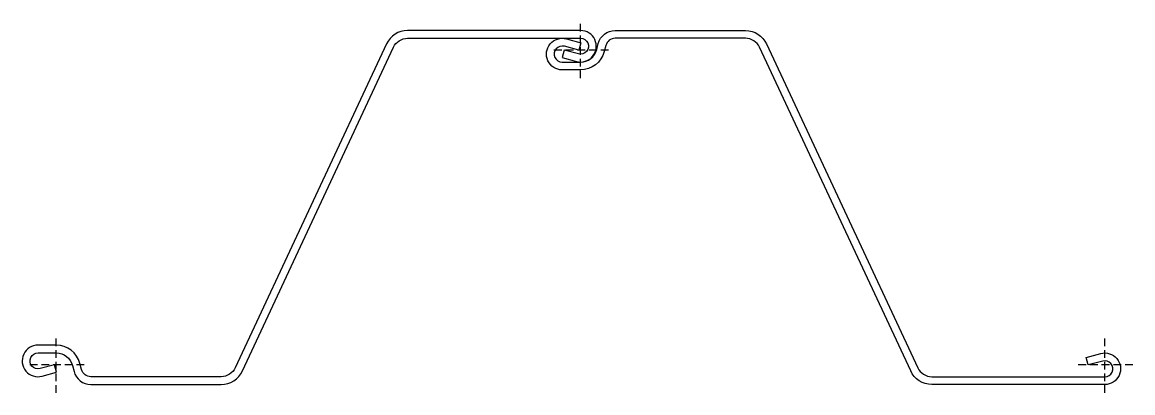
# Model space of a CAD drawing. Header units: millimetres. Extents: x -44 to 1382, y -36 to 440.
import ezdxf

# ---------------------------------------------------------------- set-up
doc = ezdxf.new("R2010")
doc.units = ezdxf.units.MM
doc.linetypes.add('DASHED', pattern=[0.75, 0.5, -0.25])
doc.layers.add('ref', color=251, linetype='Continuous', plot=False)

msp = doc.modelspace()

# ---------------------------------------------------------------- linework, layer by layer
at = {"color": 7}
for points in [[(44.5, -15.3, -0.340671), (32.5, -6), (30.4, 1.8, 0.340671), (0, 25.3), (-23.4, 25.3, 1.140281), (-18.2, -14.6), (0.3, -9.6), (-2.3, 0.1), (-20.8, -4.9, -1.140281), (-23.4, 15.3), (0, 15.3, -0.340671), (20.7, -0.7), (22.8, -8.5, 0.340671), (44.5, -25.3), (211.7, -25.3, 0.291473), (238.9, -7.9), (432.8, 408, -0.291473), (450.9, 419.5), (672.9, 419.5, -1.140281), (670.2, 399.4), (651.7, 404.3), (649.1, 394.7), (667.6, 389.7, 1.140281), (672.9, 429.5), (450.9, 429.5, 0.291473), (423.7, 412.2), (229.8, -3.7, -0.291473), (211.7, -15.3)], [(902.6, 408, 0.291473), (884.5, 419.5), (717.4, 419.5, 0.340671), (705.3, 410.2), (703.3, 402.5, -0.340671), (672.9, 379), (649.4, 379, -1.140281), (654.7, 418.8), (673.2, 413.9), (670.6, 404.2), (652.1, 409.2, 1.140281), (649.4, 389), (672.9, 389, 0.340671), (693.6, 405), (695.6, 412.8, -0.340671), (717.4, 429.5), (884.5, 429.5, -0.291473), (911.7, 412.2), (1105.6, -3.7, 0.291473), (1123.8, -15.3), (1345.7, -15.3, 1.140281), (1343.1, 4.9), (1324.6, -0.1), (1322, 9.6), (1340.5, 14.6, -1.140281), (1345.7, -25.3), (1123.8, -25.3, -0.291473), (1096.6, -7.9)]]:
    msp.add_lwpolyline(points, format="xyb", close=True, dxfattribs=at)
at = {"layer": 'ref', "linetype": 'DASHED', "ltscale": 20}
for p, q in [((672.9, 368.3), (672.9, 440.2)), ((708.8, 404.3), (636.9, 404.3)), ((0, -36), (0, 36)), ((1345.7, -36), (1345.7, 36)), ((36, 0), (-36, 0)), ((1381.7, 0), (1309.8, 0))]:
    msp.add_line(p, q, dxfattribs=at)

doc.saveas('drawing.dxf')
